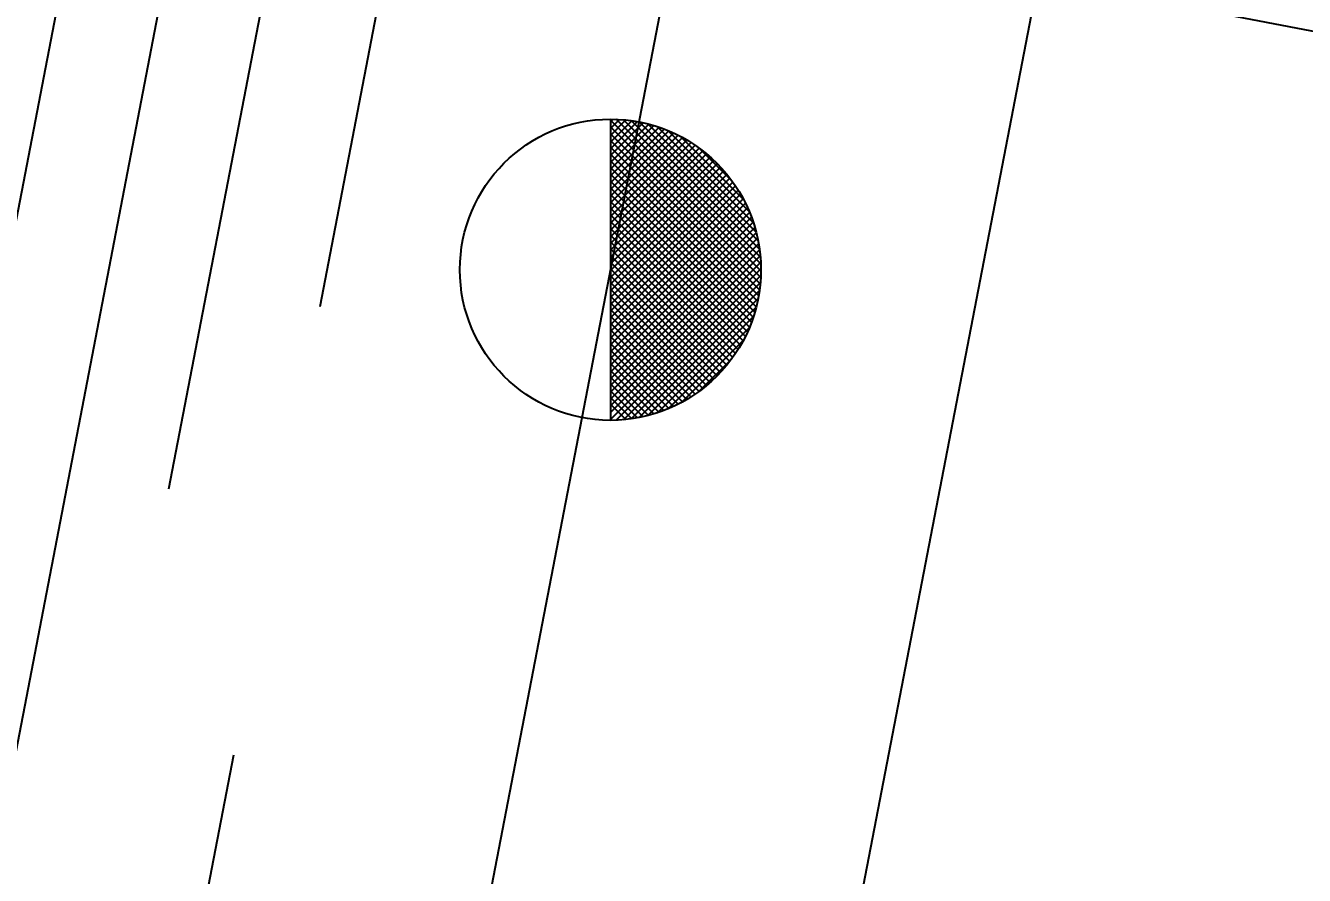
# Model space of a CAD drawing. Extents: x 512650 to 528870, y -6972 to 4508.
# Drawn here: x 514562.5 to 514702.7, y -3816.3 to -3723.2 of the extents above; entities that cross this region are included whole.
import ezdxf

# ---------------------------------------------------------------- set-up
doc = ezdxf.new("R2010")
doc.units = 0
doc.header["$LTSCALE"] = 200
doc.header["$MEASUREMENT"] = 0
doc.linetypes.add('DASHED', pattern=[0.75, 0.5, -0.25])
doc.layers.get('0').update_dxf_attribs({"linetype": 'CONTINUOUS'})
for name, color, linetype in [('ASSI', 3, 'CONTINUOUS'), ('FORI', 2, 'CONTINUOUS'), ('LINEA_ANG', 2, 'CONTINUOUS'), ('LINEE_PIASTRE', 2, 'CONTINUOUS'), ('LS', 7, 'CONTINUOUS'), ('TRAT-Y', 7, 'DASHED')]:
    doc.layers.add(name, color=color, linetype=linetype)
doc.styles.add('QUOTE', font='ROMANS8.SHX', dxfattribs={"width": 0.7})
doc.styles.add('RS', font='ROMANS8.shx', dxfattribs={"width": 0.7})
doc.styles.get("Standard").update_dxf_attribs({"font": 'ROMANS8.SHX', "width": 0.7})
doc.dimstyles.new('TRATTO', dxfattribs={"dimscale": 0, "dimtxt": 60, "dimasz": 40, "dimexe": 0, "dimexo": 0, "dimgap": 5, "dimtad": 1, "dimrnd": 0.5, "dimdsep": 46, "dimtxsty": 'RS', "dimblk1": 'OBLIQUE', "dimblk2": 'OBLIQUE', "dimsah": 1, "dimcen": 0.09, "dimclrd": 2, "dimclre": 2, "dimclrt": 7, "dimadec": 0, "dimazin": 0, "dimtfac": 1, "dimtix": 1, "dimtmove": 2, "dimatfit": 3, "dimfxl": 1, "dimtolj": 1, "dimtzin": 0, "dimarcsym": 0})

# ---------------------------------------------------------------- blocks, each defined once
blk = doc.blocks.new('ASSE98')
blk.add_line((0, 0), (1, 0))
at = {"color": 7, "style": 'QUOTE', "width": 0.5, "flags": 1}
for tag, p in [('TI', (1.38308, 6.82731)), ('DI_S', (1.38308, 6.42178)), ('D_S', (1.38308, 6.02092)), ('E_S', (1.38308, 5.68065)), ('NFORI', (1.36454, 5.29792)), ('ALAR', (1.36349, 4.93246)), ('FAM', (1.3775, 4.54645)), ('ALA', (1.38308, 4.19257)), ('DISP2', (1.38308, 3.84971)), ('DISP1', (1.38308, 3.50686)), ('PINZAF', (1.38308, 3.164)), ('PINZAI', (1.38308, 2.82114)), ('TRP', (1.38308, 2.47829)), ('NP', (1.38308, 2.13543)), ('SV', (1.38308, 1.79257)), ('PESO', (1.38308, 1.44971)), ('QUA', (1.38308, 1.10686)), ('LUN', (1.38308, 0.764)), ('PROF', (1.38308, 0.42114)), ('POS', (1.38308, 0.07829))]:
    blk.add_attdef(tag, p, '', height=0.2, dxfattribs=at)
at = {"color": 7, "flags": 1}
for tag, p in [('LAV1', (3.07431, 6.82847)), ('LAV2', (3.07431, 6.49513)), ('LAV3', (3.07431, 6.1618)), ('LAV4', (3.07431, 5.82847)), ('LAV5', (3.07431, 5.49513)), ('LAV6', (3.07431, 5.1618)), ('LAV7', (3.07431, 4.82847)), ('LAV8', (3.07431, 4.49513)), ('LAV9', (3.07431, 4.1618)), ('LAV10', (3.07431, 3.82847))]:
    blk.add_attdef(tag, p, '', height=0.2, dxfattribs=at)
blk = doc.blocks.new('_OBLIQUE')
at = {"color": 0, "linetype": 'ByBlock'}
blk.add_line((-0.5, -0.5), (0.5, 0.5), dxfattribs=at)
blk = doc.blocks.new('*D19')
at = {"layer": 'LS', "color": 2, "lineweight": -2, "transparency": 16777216}
for p, q in [((515320.81, -150.37), (513296.84, -150.37)), ((513296.84, -150.37), (513296.84, -4328.8)), ((514515, -4328.8), (513296.84, -4328.8))]:
    blk.add_line(p, q, dxfattribs=at)
at = {"layer": 'LS', "color": 2, "lineweight": -2, "transparency": 16777216, "xscale": 40, "yscale": 40, "zscale": 40}
for p, rotation in [((513296.84, -150.37), 90), ((513296.84, -4328.8), 270)]:
    blk.add_blockref('_OBLIQUE', p, dxfattribs=dict(at, rotation=rotation))
at = {"layer": 'LS', "color": 7, "transparency": 16777216, "insert": (513261.84, -2239.58), "char_height": 60, "attachment_point": 5, "rotation": 90, "style": 'RS'}
blk.add_mtext('\\A1;4100', dxfattribs=at)
blk = doc.blocks.new('*D27')
at = {"layer": 'LS', "color": 2, "lineweight": -2, "transparency": 16777216}
for p, q in [((514828.74, -2935.65), (513726.47, -2935.65)), ((513726.47, -2935.65), (513726.47, -4328.8)), ((514515, -4328.8), (513726.47, -4328.8))]:
    blk.add_line(p, q, dxfattribs=at)
at = {"layer": 'LS', "color": 2, "lineweight": -2, "transparency": 16777216, "xscale": 40, "yscale": 40, "zscale": 40}
for p, rotation in [((513726.47, -2935.65), 90), ((513726.47, -4328.8), 270)]:
    blk.add_blockref('_OBLIQUE', p, dxfattribs=dict(at, rotation=rotation))
at = {"layer": 'LS', "color": 7, "transparency": 16777216, "insert": (513691.47, -3632.23), "char_height": 60, "attachment_point": 5, "rotation": 90, "style": 'RS'}
blk.add_mtext('\\A1;1367', dxfattribs=at)
blk = doc.blocks.new('20')
blk.add_line((0, 1), (0, -1))
at = {"color": 0}
for p, q in [((0, 0.9822), (0.0176, 0.9998)), ((0, 0.9373), (0.0608, 0.9981)), ((0, 0.8924), (0.1023, 0.9947)), ((1, -0.007), (0, 0.993)), ((0, 0.8475), (0.1423, 0.9898)), ((0, 0.8026), (0.1809, 0.9835)), ((0, 0.7577), (0.2182, 0.9759)), ((0, 0.7128), (0.2543, 0.9671)), ((0, 0.6679), (0.2893, 0.9572)), ((0.9987, -0.0506), (0, 0.9481)), ((0, 0.623), (0.3233, 0.9463)), ((0.9993, 0.0386), (0.0386, 0.9993)), ((0.9962, 0.0865), (0.0865, 0.9962)), ((0.9906, 0.1371), (0.1371, 0.9906)), ((0.9816, 0.191), (0.191, 0.9816)), ((0.9685, 0.249), (0.249, 0.9685)), ((0.9499, 0.3125), (0.3125, 0.9499)), ((0, 0.5781), (0.3563, 0.9344)), ((0, 0.5332), (0.3883, 0.9215)), ((0, 0.4883), (0.4195, 0.9078)), ((0.9957, -0.0925), (0, 0.9032)), ((0, 0.4434), (0.4498, 0.8932)), ((0, 0.3985), (0.4792, 0.8777)), ((0, 0.3536), (0.5079, 0.8614)), ((0.9911, -0.1329), (0, 0.8583)), ((0.9234, 0.3839), (0.3839, 0.9234)), ((0.8832, 0.469), (0.469, 0.8832)), ((0, 0.3087), (0.5357, 0.8444)), ((0, 0.2638), (0.5628, 0.8266)), ((0.9851, -0.1718), (0, 0.8134)), ((0, 0.2189), (0.5891, 0.808)), ((0, 0.174), (0.6147, 0.7887)), ((0, 0.1291), (0.6396, 0.7687)), ((0.9778, -0.2094), (0, 0.7685)), ((0.8083, 0.5888), (0.5888, 0.8083)), ((0, 0.0842), (0.6638, 0.7479)), ((0, 0.0393), (0.6872, 0.7265)), ((0.9693, -0.2458), (0, 0.7236)), ((0, -0.0056), (0.7099, 0.7043)), ((0, -0.0505), (0.7319, 0.6814)), ((0.9597, -0.281), (0, 0.6787)), ((0, -0.0954), (0.7532, 0.6578)), ((0.949, -0.3152), (0, 0.6338)), ((0, -0.1403), (0.7738, 0.6335)), ((0, -0.1852), (0.7936, 0.6084)), ((0.9373, -0.3485), (0, 0.5889)), ((0, -0.2301), (0.8127, 0.5826)), ((0, -0.275), (0.8311, 0.5561)), ((0.9247, -0.3807), (0, 0.544)), ((0, -0.3199), (0.8487, 0.5288)), ((0, -0.3648), (0.8656, 0.5008)), ((0.9111, -0.4121), (0, 0.4991)), ((0, -0.4097), (0.8816, 0.4719)), ((0.8967, -0.4426), (0, 0.4542)), ((0, -0.4546), (0.8969, 0.4423)), ((0, -0.4995), (0.9113, 0.4118)), ((0.8815, -0.4722), (0, 0.4093)), ((0, -0.5444), (0.9248, 0.3804)), ((0.8654, -0.5011), (0, 0.3644)), ((0, -0.5893), (0.9375, 0.3481)), ((0.8486, -0.5291), (0, 0.3195)), ((0, -0.6342), (0.9491, 0.3149)), ((0, -0.6791), (0.9598, 0.2807)), ((0.8309, -0.5564), (0, 0.2746)), ((0, -0.724), (0.9694, 0.2454)), ((0.8125, -0.5829), (0, 0.2297)), ((0, -0.7689), (0.9779, 0.209)), ((0.7934, -0.6087), (0, 0.1848)), ((0, -0.8138), (0.9852, 0.1714)), ((0.7736, -0.6337), (0, 0.1399)), ((0, -0.8587), (0.9912, 0.1324)), ((0.753, -0.658), (0, 0.095)), ((0, -0.9036), (0.9957, 0.0921)), ((0, -0.9485), (0.9987, 0.0502)), ((0.7317, -0.6816), (0, 0.0501)), ((0, -0.9934), (1, 0.0065)), ((0.7097, -0.7045), (0, 0.0051)), ((0.687, -0.7267), (0, -0.0398)), ((0.6635, -0.7482), (0, -0.0847)), ((0.0391, -0.9992), (0.9992, -0.0391)), ((0.6394, -0.7689), (0, -0.1296)), ((0.087, -0.9962), (0.9962, -0.087)), ((0.1377, -0.9905), (0.9905, -0.1377)), ((0.6145, -0.7889), (0, -0.1745)), ((0.5889, -0.8082), (0, -0.2194)), ((0.1916, -0.9815), (0.9815, -0.1916)), ((0.2496, -0.9683), (0.9683, -0.2496)), ((0.5625, -0.8268), (0, -0.2643)), ((0.5354, -0.8446), (0, -0.3092)), ((0.3132, -0.9497), (0.9497, -0.3132)), ((0.5076, -0.8616), (0, -0.3541)), ((0.4789, -0.8779), (0, -0.399)), ((0.3847, -0.923), (0.923, -0.3847)), ((0.4494, -0.8933), (0, -0.4439)), ((0.4192, -0.9079), (0, -0.4888)), ((0.47, -0.8827), (0.8827, -0.47)), ((0.388, -0.9217), (0, -0.5337)), ((0.3559, -0.9345), (0, -0.5786)), ((0.5906, -0.807), (0.807, -0.5906)), ((0.3229, -0.9464), (0, -0.6235)), ((0.289, -0.9573), (0, -0.6684)), ((0.2539, -0.9672), (0, -0.7133)), ((0.2178, -0.976), (0, -0.7582)), ((0.1805, -0.9836), (0, -0.8031)), ((0.1419, -0.9899), (0, -0.848)), ((0.1019, -0.9948), (0, -0.8929))]:
    blk.add_line(p, q, dxfattribs=at)
blk.add_circle((0, 0), 1)

msp = doc.modelspace()

# ---------------------------------------------------------------- linework, layer by layer
at = {"layer": 'LINEA_ANG'}
for p, q in [((514514.908, -4044.134), (514649.353, -3346.98)), ((514560.6, -3696.248), (514756.982, -3734.12))]:
    msp.add_line(p, q, dxfattribs=at)
at = {"layer": 'LINEE_PIASTRE'}
msp.add_line((514504.107, -4042.051), (514638.552, -3344.897), dxfattribs=at)
at = {"layer": 'LS', "color": 6}
for p, q in [((515412.482, 324.979), (514421.602, -4813.134)), ((514741.653, -3364.779), (514567.096, -4269.924))]:
    msp.add_line(p, q, dxfattribs=at)
at = {"layer": 'TRAT-Y'}
for p, q in [((514537.983, -4048.584), (514672.428, -3351.43)), ((514379.37, -4804.99), (514592.021, -3702.307))]:
    msp.add_line(p, q, dxfattribs=at)

# ---------------------------------------------------------------- block references
at = {"layer": 'ASSI', "xscale": 710, "zscale": 710, "rotation": 259.0845673897517}
msp.add_blockref('ASSE98', (514702.376, -3357.205), dxfattribs=at)
at = {"layer": 'FORI', "xscale": 16.5, "yscale": 16.5, "zscale": 16.5}
msp.add_blockref('20', (514626.632, -3749.968), dxfattribs=at)

# ---------------------------------------------------------------- dimensions: what is measured, and where the dimension line sits
at = {"layer": 'LS'}
for base, p1, picture, middle in [((513296.839, -4328.803), (515320.812, -150.366), '*D19', (513261.839, -2239.584)), ((513726.471, -4328.803), (514828.738, -2935.651), '*D27', (513691.471, -3632.227))]:
    dim = msp.add_linear_dim(base=base, p1=p1, p2=(514515.005, -4328.803), angle=90, dimstyle='TRATTO', override={"dimscale": 1, "dimlfac": 0.981228}, dxfattribs=at)
    dim.commit()
    dim.dimension.update_dxf_attribs({"geometry": picture, "text_midpoint": middle})

doc.saveas('drawing.dxf')
